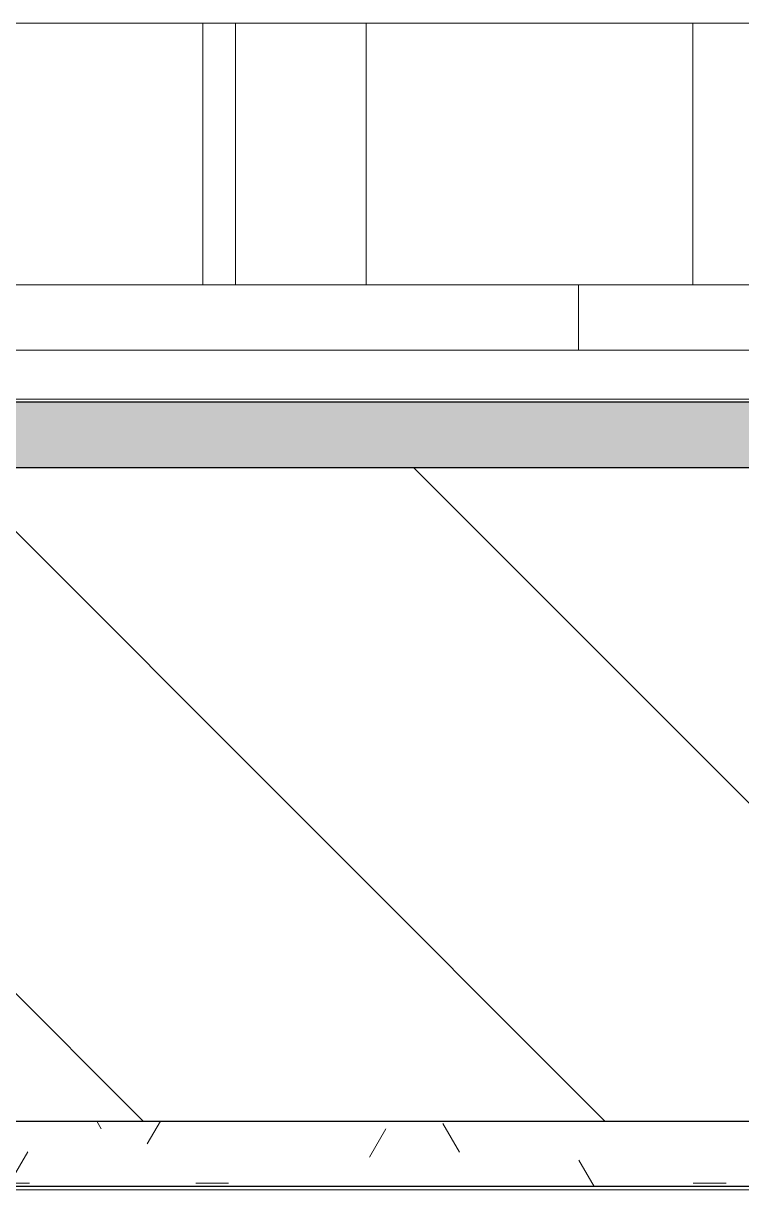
# Model space of a CAD drawing. Header units: millimetres. Extents: x 855 to 103073, y -1987 to 27400.
# Drawn here: x 33869.9 to 34089.9, y 7679 to 8036 of the extents above; entities that cross this region are included whole.
import ezdxf

# ---------------------------------------------------------------- set-up
doc = ezdxf.new("R2010")
doc.units = ezdxf.units.MM
doc.linetypes.add('Осевая', pattern=[3175, 635, -476.25, 1587.5, -476.25])
for name, color, linetype, lineweight, true_color in [('A-WALL-4', 7, 'Continuous', 25, 0x3c3c3c), ('A-WALL-FNSH-2', 7, 'Continuous', 13, 0x3c3c3c), ('I-FURN-13', 7, 'Continuous', 9, 0xf0f0f0)]:
    doc.layers.add(name, color=color, linetype=linetype, lineweight=lineweight, true_color=true_color)
doc.layers.add('I-WALL', color=7, linetype='Continuous', lineweight=9)
doc.layers.add('Оси-2', color=7, linetype='Осевая', lineweight=9)
pattern_1 = [(0, (22797.38, 0), (121.92, 30.48), [10.058, -81.382, 10.058, -81.382, -487.68]), (0, (22797.38, 0), (121.92, 30.48), [-182.88, 10.058, -172.822, 10.058, -81.382, -213.36]), (0, (22797.38, 0), (121.92, 30.48), [-457.2, 10.058, -50.902, 10.058, -142.342]), (120, (22843.1, 15.24), (-87.356454, 90.34582), [10.058, -81.382, 10.058, -81.382, -487.68]), (120, (22843.1, 15.24), (-87.356454, 90.34582), [-182.88, 10.058, -172.822, 10.058, -81.382, -213.36]), (120, (22843.1, 15.24), (-87.356454, 90.34582), [-457.2, 10.058, -50.902, 10.058, -142.342]), (240, (22858.34, 76.2), (-34.563546, -120.82582), [10.058, -81.382, 10.058, -81.382, -487.68]), (240, (22858.34, 76.2), (-34.563546, -120.82582), [-182.88, 10.058, -172.822, 10.058, -81.382, -213.36]), (240, (22858.34, 76.2), (-34.563546, -120.82582), [-457.2, 10.058, -50.902, 10.058, -142.342])]

# ---------------------------------------------------------------- blocks, each defined once
blk = doc.blocks.new('Бизиборд лего - бизиборд 1_21б-32328682-План разверток пом_ 1_02_ Этаж 1')
at = {"layer": 'I-FURN-13'}
for p, q in [((935, 100), (675, 100)), ((675, 100), (935, 100)), ((895, 100), (885, 100)), ((885, 100), (885, 20)), ((885, 20), (885, 100)), ((885, 100), (895, 100)), ((935, 100), (895, 100)), ((895, 100), (935, 100)), ((935, 100), (895, 100)), ((895, 100), (895, 20)), ((895, 20), (895, 100)), ((895, 100), (935, 100)), ((1035, 100), (935, 100)), ((935, 100), (1035, 100)), ((1245, 100), (935, 100)), ((935, 100), (1245, 100)), ((935, 20), (935, 100)), ((935, 100), (935, 20)), ((1035, 20), (1035, 100)), ((1035, 100), (1035, 20)), ((1000, 20), (500, 20)), ((830, 20), (850, 20)), ((831.34, 20), (830, 20)), ((830, 20), (849.66, 20)), ((830.34, 20), (830, 20)), ((830, 20), (830.34, 20)), ((847.07, 20), (830, 20)), ((830, 20), (831.34, 20)), ((845, 20), (830, 20)), ((830, 20), (850, 20)), ((850, 20), (830, 20)), ((830, 20), (850, 20)), ((850, 20), (830, 20)), ((830, 20), (850, 20)), ((850, 20), (830, 20)), ((830, 20), (850, 20)), ((850, 20), (830, 20)), ((830, 20), (850, 20)), ((831.34, 20), (830, 20)), ((830, 20), (850, 20)), ((850, 20), (830, 20)), ((830, 20), (850, 20)), ((850, 20), (830, 20)), ((830, 20), (850, 20)), ((850, 20), (830, 20)), ((830, 20), (840, 20)), ((850, 20), (830, 20)), ((830, 20), (837.41, 20)), ((850, 20), (830, 20)), ((830, 20), (850, 20)), ((850, 20), (830, 20)), ((830, 20), (850, 20)), ((850, 20), (830, 20)), ((830, 20), (850, 20)), ((850, 20), (830, 20)), ((830, 20), (835, 20)), ((850, 20), (830, 20)), ((830, 20), (832.93, 20)), ((837.41, 20), (830, 20)), ((830, 20), (850, 20)), ((850, 20), (830, 20)), ((830, 20), (830.34, 20)), ((832.93, 20), (830, 20)), ((830, 20), (850, 20)), ((850, 20), (830, 20)), ((830, 20), (850, 20)), ((850, 20), (830, 20)), ((830, 20), (850, 20)), ((837.41, 20), (830, 20)), ((830, 20), (850, 20)), ((850, 20), (830, 20)), ((830, 20), (850, 20)), ((850, 20), (830, 20)), ((830, 20), (831.34, 20)), ((831.34, 20), (830, 20)), ((850, 20), (830.34, 20)), ((830.34, 20), (850, 20)), ((830.34, 20), (837.41, 20)), ((831.34, 20), (835, 20)), ((835, 20), (831.34, 20)), ((831.34, 20), (835, 20)), ((845, 20), (831.34, 20)), ((831.34, 20), (850, 20)), ((832.93, 20), (831.34, 20)), ((831.34, 20), (849.66, 20)), ((842.59, 20), (831.34, 20)), ((850, 20), (832.93, 20)), ((832.93, 20), (850, 20)), ((840, 20), (832.93, 20)), ((835, 20), (837.41, 20)), ((835.85, 20), (840, 20)), ((840, 20), (835.85, 20)), ((835.85, 20), (840, 20)), ((837.41, 20), (850, 20)), ((837.41, 20), (840, 20)), ((850, 20), (837.41, 20)), ((837.41, 20), (845, 20)), ((848.66, 20), (837.41, 20)), ((840, 20), (850, 20)), ((840, 20), (842.59, 20)), ((847.07, 20), (840, 20)), ((840.88, 20), (845, 20)), ((845, 20), (840.88, 20)), ((840.88, 20), (845, 20)), ((842.59, 20), (845, 20)), ((848.66, 20), (842.59, 20)), ((850, 20), (845, 20)), ((850, 20), (845, 20)), ((845, 20), (850, 20)), ((845, 20), (849.66, 20)), ((847.07, 20), (848.66, 20)), ((848.66, 20), (847.07, 20)), ((847.07, 20), (848.66, 20)), ((848.66, 20), (847.07, 20)), ((849.66, 20), (847.07, 20)), ((849.66, 20), (848.66, 20)), ((850, 20), (848.66, 20)), ((850, 20), (848.66, 20)), ((849.66, 20), (850, 20)), ((850, 20), (849.66, 20)), ((849.66, 20), (850, 20)), ((850, 20), (849.66, 20)), ((849.66, 20), (850, 20)), ((850, 20), (890, 20)), ((890, 20), (850, 20)), ((850, 20), (885, 20)), ((885, 20), (890, 20)), ((890, 20), (885, 20)), ((886.15, 20), (890, 20)), ((890, 20), (895, 20)), ((890.34, 20), (890, 20)), ((890, 20), (892.93, 20)), ((890.34, 20), (890, 20)), ((890, 20), (890.34, 20)), ((895, 20), (890, 20)), ((890, 20), (895, 20)), ((895, 20), (890, 20)), ((890, 20), (895, 20)), ((892.93, 20), (890, 20)), ((890, 20), (895, 20)), ((895, 20), (890, 20)), ((890, 20), (895, 20)), ((895, 20), (890, 20)), ((890, 20), (895, 20)), ((895, 20), (890, 20)), ((890, 20), (895, 20)), ((895, 20), (890, 20)), ((890, 20), (890.34, 20)), ((895, 20), (890, 20)), ((890, 20), (895, 20)), ((895, 20), (890, 20)), ((890, 20), (895, 20)), ((895, 20), (890, 20)), ((890, 20), (895, 20)), ((890.34, 20), (890, 20)), ((890, 20), (890.34, 20)), ((895, 20), (890, 20)), ((890, 20), (895, 20)), ((895, 20), (890, 20)), ((890, 20), (910, 20)), ((910, 20), (890, 20)), ((890, 20), (910, 20)), ((910, 20), (890, 20)), ((890, 20), (910, 20)), ((910, 20), (890, 20)), ((890, 20), (910, 20)), ((910, 20), (890, 20)), ((890, 20), (910, 20)), ((910, 20), (890, 20)), ((890, 20), (891.34, 20)), ((905, 20), (890, 20)), ((890, 20), (910, 20)), ((910, 20), (890, 20)), ((890, 20), (910, 20)), ((910, 20), (890, 20)), ((890, 20), (890.34, 20)), ((891.34, 20), (890, 20)), ((890, 20), (910, 20)), ((910, 20), (890, 20)), ((890, 20), (905, 20)), ((908.66, 20), (890, 20)), ((890, 20), (897.41, 20)), ((890.34, 20), (890, 20)), ((895, 20), (890.34, 20)), ((891.34, 20), (890.34, 20)), ((890.34, 20), (891.34, 20)), ((890.34, 20), (892.93, 20)), ((895, 20), (890.34, 20)), ((890.34, 20), (891.34, 20)), ((890.34, 20), (900, 20)), ((892.93, 20), (890.34, 20)), ((891.34, 20), (895, 20)), ((895, 20), (891.34, 20)), ((891.34, 20), (906.27, 20)), ((906.27, 20), (891.34, 20)), ((891.34, 20), (895, 20)), ((892.93, 20), (891.34, 20)), ((891.34, 20), (892.93, 20)), ((891.34, 20), (895, 20)), ((891.34, 20), (897.41, 20)), ((895, 20), (891.34, 20)), ((892.93, 20), (895, 20)), ((895, 20), (892.93, 20)), ((892.93, 20), (895, 20)), ((895, 20), (892.93, 20)), ((892.93, 20), (895, 20)), ((895, 20), (892.93, 20)), ((895, 20), (906.27, 20)), ((906.27, 20), (895, 20)), ((895, 20), (906.27, 20)), ((906.27, 20), (895, 20)), ((895, 20), (906.27, 20)), ((895, 20), (900, 20)), ((910, 20), (895, 20)), ((895, 20), (897.41, 20)), ((905, 20), (895, 20)), ((895, 20), (897.41, 20)), ((902.59, 20), (895, 20)), ((895, 20), (910, 20)), ((910, 20), (895, 20)), ((895, 20), (910, 20)), ((910, 20), (895, 20)), ((895, 20), (910, 20)), ((910, 20), (895, 20)), ((895, 20), (910, 20)), ((910, 20), (895, 20)), ((895, 20), (910, 20)), ((910, 20), (895, 20)), ((895, 20), (910, 20)), ((910, 20), (895, 20)), ((895, 20), (910, 20)), ((910, 20), (895, 20)), ((895, 20), (909.66, 20)), ((910, 20), (895, 20)), ((895, 20), (910, 20)), ((910, 20), (895, 20)), ((895, 20), (910, 20)), ((910, 20), (895, 20)), ((895, 20), (905, 20)), ((900, 20), (895, 20)), ((895, 20), (910, 20)), ((910, 20), (895, 20)), ((902.59, 20), (895, 20)), ((907.07, 20), (895, 20)), ((897.41, 20), (902.59, 20)), ((897.41, 20), (900, 20)), ((897.41, 20), (902.59, 20)), ((897.41, 20), (900, 20)), ((900, 20), (907.07, 20)), ((900, 20), (902.59, 20)), ((910, 20), (900, 20)), ((900, 20), (909.66, 20)), ((900, 20), (902.59, 20)), ((902.59, 20), (905, 20)), ((902.59, 20), (905, 20)), ((905, 20), (902.59, 20)), ((902.59, 20), (908.66, 20)), ((910, 20), (902.59, 20)), ((902.59, 20), (905, 20)), ((905, 20), (910, 20)), ((908.66, 20), (905, 20)), ((905, 20), (910, 20)), ((907.07, 20), (905, 20)), ((905, 20), (910, 20)), ((908.66, 20), (905, 20)), ((905, 20), (910, 20)), ((905, 20), (908.66, 20)), ((907.07, 20), (908.66, 20)), ((908.66, 20), (907.07, 20)), ((907.07, 20), (908.66, 20)), ((908.66, 20), (907.07, 20)), ((907.07, 20), (908.66, 20)), ((908.66, 20), (907.07, 20)), ((907.07, 20), (908.66, 20)), ((907.07, 20), (908.66, 20)), ((908.66, 20), (907.07, 20)), ((908.66, 20), (907.07, 20)), ((908.66, 20), (909.66, 20)), ((910, 20), (908.66, 20)), ((910, 20), (908.66, 20)), ((908.66, 20), (909.66, 20)), ((910, 20), (908.66, 20)), ((910, 20), (908.66, 20)), ((908.66, 20), (909.66, 20)), ((910, 20), (908.66, 20)), ((909.66, 20), (910, 20)), ((909.66, 20), (910, 20)), ((909.66, 20), (910, 20)), ((909.66, 20), (910, 20)), ((909.66, 20), (910, 20)), ((910, 20), (935, 20)), ((935, 20), (910, 20)), ((910, 20), (935, 20)), ((935, 20), (910, 20)), ((910, 20), (935, 20)), ((935, 20), (910, 20)), ((910, 20), (935, 20)), ((935, 20), (950, 20)), ((950, 20), (935, 20)), ((935, 20), (950, 20)), ((950, 20), (935, 20)), ((935, 20), (950, 20)), ((950, 20), (950.34, 20)), ((957.41, 20), (950, 20)), ((950, 20), (950.34, 20)), ((952.93, 20), (950, 20)), ((950, 20), (970, 20)), ((970, 20), (950, 20)), ((950, 20), (955, 20)), ((970, 20), (950, 20)), ((950, 20), (970, 20)), ((970, 20), (950, 20)), ((950, 20), (970, 20)), ((970, 20), (950, 20)), ((950, 20), (970, 20)), ((970, 20), (950, 20)), ((950, 20), (970, 20)), ((970, 20), (950, 20)), ((950, 20), (970, 20)), ((970, 20), (950, 20)), ((950, 20), (970, 20)), ((952.93, 20), (950, 20)), ((950, 20), (970, 20)), ((970, 20), (950, 20)), ((950, 20), (970, 20)), ((970, 20), (950, 20)), ((950, 20), (955, 20)), ((970, 20), (950, 20)), ((950, 20), (955, 20)), ((970, 20), (950, 20)), ((950, 20), (970, 20)), ((968.66, 20), (950, 20)), ((950, 20), (970, 20)), ((970, 20), (950, 20)), ((950, 20), (970, 20)), ((970, 20), (950, 20)), ((950, 20), (970, 20)), ((970, 20), (950, 20)), ((950, 20), (970, 20)), ((970, 20), (950, 20)), ((950, 20), (970, 20)), ((957.41, 20), (950, 20)), ((950, 20), (970, 20)), ((970, 20), (950, 20)), ((950, 20), (970, 20)), ((970, 20), (950, 20)), ((950, 20), (970, 20)), ((970, 20), (950, 20)), ((950, 20), (952.93, 20)), ((951.34, 20), (950, 20)), ((950, 20), (970, 20)), ((970, 20), (950, 20)), ((950, 20), (955, 20)), ((970, 20), (950, 20)), ((950, 20), (955, 20)), ((950.34, 20), (950, 20)), ((950.34, 20), (970, 20)), ((950.34, 20), (951.34, 20)), ((965, 20), (950.34, 20)), ((951.34, 20), (952.93, 20)), ((952.93, 20), (951.34, 20)), ((951.53, 20), (956.56, 20)), ((956.56, 20), (951.53, 20)), ((951.53, 20), (956.56, 20)), ((956.56, 20), (951.53, 20)), ((951.53, 20), (956.56, 20)), ((952.93, 20), (970, 20)), ((955, 20), (952.93, 20)), ((967.07, 20), (952.93, 20)), ((952.93, 20), (960, 20)), ((955, 20), (952.93, 20)), ((957.41, 20), (955, 20)), ((955, 20), (970, 20)), ((955, 20), (960, 20)), ((955, 20), (970, 20)), ((957.41, 20), (955, 20)), ((955, 20), (960, 20)), ((955, 20), (957.41, 20)), ((957.41, 20), (961.59, 20)), ((961.59, 20), (957.41, 20)), ((957.41, 20), (961.59, 20)), ((961.59, 20), (957.41, 20)), ((957.41, 20), (961.59, 20)), ((969.66, 20), (957.41, 20)), ((965, 20), (957.41, 20)), ((965, 20), (957.41, 20)), ((960, 20), (957.41, 20)), ((957.41, 20), (960, 20)), ((960, 20), (970, 20)), ((960, 20), (965, 20)), ((965, 20), (960, 20)), ((960, 20), (962.59, 20)), ((960, 20), (965, 20)), ((962.59, 20), (966.62, 20)), ((966.62, 20), (962.59, 20)), ((962.59, 20), (966.62, 20)), ((966.62, 20), (962.59, 20)), ((962.59, 20), (966.62, 20)), ((962.59, 20), (965, 20)), ((967.07, 20), (965, 20)), ((968.66, 20), (965, 20)), ((965, 20), (967.07, 20)), ((967.07, 20), (965, 20)), ((965, 20), (970, 20)), ((965, 20), (967.07, 20)), ((969.66, 20), (965, 20)), ((967.07, 20), (968.66, 20)), ((968.66, 20), (967.07, 20)), ((967.07, 20), (968.66, 20)), ((968.66, 20), (967.07, 20)), ((967.07, 20), (968.66, 20)), ((970, 20), (967.07, 20)), ((970, 20), (967.07, 20)), ((967.07, 20), (969.66, 20)), ((969.66, 20), (967.07, 20)), ((967.07, 20), (968.66, 20)), ((970, 20), (968.66, 20)), ((970, 20), (968.66, 20)), ((968.66, 20), (969.66, 20)), ((970, 20), (969.66, 20)), ((969.66, 20), (970, 20)), ((970, 20), (969.66, 20)), ((969.66, 20), (970, 20)), ((970, 20), (969.66, 20)), ((970, 20), (1030, 20)), ((1030, 20), (970, 20)), ((970, 20), (1030, 20)), ((1030, 20), (970, 20)), ((970, 20), (1000, 20)), ((1500, 20), (1000, 20)), ((1000, 20), (1000, 0)), ((1000, 0), (1000, 20)), ((1000, 20), (1030, 20)), ((1000, 0), (1000, 20)), ((1000, 20), (1000, 0)), ((1030, 20), (1035, 20)), ((1035, 20), (1030, 20)), ((1030, 20), (1035, 20)), ((1035, 20), (1030, 20)), ((1030, 20), (1035, 20)), ((1035, 20), (1030, 20)), ((1030, 20), (1035, 20)), ((1035, 20), (1030, 20)), ((1030, 20), (1030.34, 20)), ((1030.34, 20), (1030, 20)), ((1030, 20), (1035, 20)), ((1035, 20), (1030, 20)), ((1030, 20), (1047.07, 20)), ((1047.07, 20), (1030, 20)), ((1030, 20), (1047.07, 20)), ((1047.07, 20), (1030, 20)), ((1030, 20), (1047.07, 20)), ((1040, 20), (1030, 20)), ((1030, 20), (1047.07, 20)), ((1030.34, 20), (1030, 20)), ((1030, 20), (1047.07, 20)), ((1047.07, 20), (1030, 20)), ((1030, 20), (1042.59, 20)), ((1047.07, 20), (1030, 20)), ((1030, 20), (1047.07, 20)), ((1047.07, 20), (1030, 20)), ((1030, 20), (1047.07, 20)), ((1047.07, 20), (1030, 20)), ((1030, 20), (1047.07, 20)), ((1047.07, 20), (1030, 20)), ((1030, 20), (1047.07, 20)), ((1047.07, 20), (1030, 20)), ((1030, 20), (1031.34, 20)), ((1047.07, 20), (1030, 20)), ((1030, 20), (1047.07, 20)), ((1047.07, 20), (1030, 20)), ((1030, 20), (1047.07, 20)), ((1047.07, 20), (1030, 20)), ((1030, 20), (1047.07, 20)), ((1047.07, 20), (1030, 20)), ((1030, 20), (1047.07, 20)), ((1047.07, 20), (1030, 20)), ((1030, 20), (1047.07, 20)), ((1047.07, 20), (1030, 20)), ((1030, 20), (1047.07, 20)), ((1047.07, 20), (1030, 20)), ((1030, 20), (1047.07, 20)), ((1047.07, 20), (1030, 20)), ((1030, 20), (1047.07, 20)), ((1047.07, 20), (1030, 20)), ((1030, 20), (1035, 20)), ((1032.93, 20), (1030, 20)), ((1030, 20), (1037.41, 20)), ((1030.34, 20), (1030, 20)), ((1030.34, 20), (1031.34, 20)), ((1031.34, 20), (1030.34, 20)), ((1031.34, 20), (1030.34, 20)), ((1045, 20), (1030.34, 20)), ((1031.34, 20), (1032.93, 20)), ((1032.93, 20), (1031.34, 20)), ((1032.93, 20), (1031.34, 20)), ((1031.34, 20), (1047.07, 20)), ((1032.93, 20), (1035, 20)), ((1035, 20), (1032.93, 20)), ((1032.93, 20), (1037.04, 20)), ((1037.04, 20), (1032.93, 20)), ((1032.93, 20), (1035, 20)), ((1032.93, 20), (1035, 20)), ((1035, 20), (1032.93, 20)), ((1035, 20), (1032.93, 20)), ((1040, 20), (1032.93, 20)), ((1035, 20), (1037.04, 20)), ((1035, 20), (1040, 20)), ((1040, 20), (1035, 20)), ((1035, 20), (1047.07, 20)), ((1047.07, 20), (1035, 20)), ((1035, 20), (1045, 20)), ((1047.07, 20), (1035, 20)), ((1035, 20), (1047.07, 20)), ((1040, 20), (1035, 20)), ((1035, 20), (1047.07, 20)), ((1047.07, 20), (1035, 20)), ((1035, 20), (1047.07, 20)), ((1040, 20), (1035, 20)), ((1037.41, 20), (1035, 20)), ((1035, 20), (1037.41, 20)), ((1037.41, 20), (1042.07, 20)), ((1042.07, 20), (1037.41, 20)), ((1037.41, 20), (1042.07, 20)), ((1040, 20), (1037.41, 20)), ((1037.41, 20), (1040, 20)), ((1037.41, 20), (1048.66, 20)), ((1040, 20), (1047.07, 20)), ((1047.07, 20), (1040, 20)), ((1042.59, 20), (1040, 20)), ((1045, 20), (1040, 20)), ((1047.07, 20), (1040, 20)), ((1045, 20), (1040, 20)), ((1040, 20), (1047.07, 20)), ((1045, 20), (1040, 20)), ((1042.59, 20), (1047.07, 20)), ((1047.07, 20), (1042.59, 20)), ((1042.59, 20), (1047.07, 20)), ((1045, 20), (1042.59, 20)), ((1042.59, 20), (1047.07, 20)), ((1045, 20), (1047.07, 20)), ((1047.07, 20), (1045, 20)), ((1047.07, 20), (1045, 20)), ((1047.07, 20), (1045, 20)), ((1047.07, 20), (1045, 20)), ((1050, 20), (1045, 20)), ((1047.07, 20), (1047.1, 20)), ((1047.1, 20), (1047.07, 20)), ((1047.07, 20), (1047.1, 20)), ((1047.1, 20), (1047.07, 20)), ((1047.07, 20), (1047.1, 20)), ((1047.1, 20), (1047.07, 20)), ((1047.07, 20), (1047.1, 20)), ((1047.1, 20), (1047.07, 20)), ((1047.07, 20), (1047.1, 20)), ((1047.1, 20), (1047.07, 20)), ((1047.07, 20), (1047.1, 20)), ((1047.1, 20), (1047.07, 20)), ((1047.07, 20), (1047.1, 20)), ((1047.1, 20), (1047.07, 20)), ((1047.07, 20), (1047.1, 20)), ((1047.1, 20), (1047.07, 20)), ((1047.07, 20), (1047.1, 20)), ((1047.1, 20), (1047.07, 20)), ((1047.07, 20), (1047.1, 20)), ((1047.1, 20), (1047.07, 20)), ((1047.07, 20), (1047.1, 20)), ((1047.1, 20), (1047.07, 20)), ((1047.07, 20), (1047.1, 20)), ((1047.1, 20), (1047.07, 20)), ((1047.07, 20), (1047.1, 20)), ((1047.1, 20), (1047.07, 20)), ((1047.07, 20), (1047.1, 20)), ((1047.1, 20), (1047.07, 20)), ((1047.07, 20), (1047.1, 20)), ((1047.1, 20), (1047.07, 20)), ((1047.07, 20), (1047.1, 20)), ((1047.1, 20), (1047.07, 20)), ((1047.07, 20), (1047.1, 20)), ((1047.1, 20), (1047.07, 20)), ((1047.07, 20), (1047.1, 20)), ((1047.1, 20), (1047.07, 20)), ((1047.07, 20), (1047.1, 20)), ((1047.1, 20), (1047.07, 20)), ((1047.07, 20), (1047.1, 20)), ((1047.1, 20), (1047.07, 20)), ((1047.07, 20), (1047.1, 20)), ((1047.1, 20), (1047.07, 20)), ((1047.07, 20), (1047.1, 20)), ((1047.1, 20), (1047.07, 20)), ((1047.07, 20), (1047.1, 20)), ((1047.1, 20), (1047.07, 20)), ((1047.07, 20), (1047.1, 20)), ((1047.1, 20), (1047.07, 20)), ((1047.07, 20), (1047.1, 20)), ((1047.1, 20), (1047.07, 20)), ((1047.07, 20), (1047.1, 20)), ((1047.1, 20), (1047.07, 20)), ((1047.1, 20), (1048.66, 20)), ((1048.66, 20), (1047.1, 20)), ((1047.1, 20), (1048.66, 20)), ((1047.1, 20), (1050, 20)), ((1050, 20), (1047.1, 20)), ((1047.1, 20), (1050, 20)), ((1049.66, 20), (1047.1, 20)), ((1047.1, 20), (1049.66, 20)), ((1050, 20), (1047.1, 20)), ((1047.1, 20), (1050, 20)), ((1050, 20), (1047.1, 20)), ((1047.1, 20), (1050, 20)), ((1050, 20), (1047.1, 20)), ((1047.1, 20), (1050, 20)), ((1050, 20), (1047.1, 20)), ((1047.1, 20), (1049.66, 20)), ((1050, 20), (1047.1, 20)), ((1047.1, 20), (1050, 20)), ((1050, 20), (1047.1, 20)), ((1047.1, 20), (1050, 20)), ((1050, 20), (1047.1, 20)), ((1047.1, 20), (1048.66, 20)), ((1050, 20), (1047.1, 20)), ((1047.1, 20), (1050, 20)), ((1050, 20), (1047.1, 20)), ((1047.1, 20), (1050, 20)), ((1050, 20), (1047.1, 20)), ((1047.1, 20), (1050, 20)), ((1049.66, 20), (1047.1, 20)), ((1047.1, 20), (1050, 20)), ((1050, 20), (1047.1, 20)), ((1047.1, 20), (1050, 20)), ((1050, 20), (1047.1, 20)), ((1047.1, 20), (1050, 20)), ((1050, 20), (1047.1, 20)), ((1047.1, 20), (1050, 20)), ((1050, 20), (1047.1, 20)), ((1047.1, 20), (1050, 20)), ((1050, 20), (1047.1, 20)), ((1047.1, 20), (1050, 20)), ((1050, 20), (1047.1, 20)), ((1047.1, 20), (1050, 20)), ((1050, 20), (1047.1, 20)), ((1047.1, 20), (1050, 20)), ((1050, 20), (1047.1, 20)), ((1047.1, 20), (1050, 20)), ((1050, 20), (1047.1, 20)), ((1047.1, 20), (1050, 20)), ((1050, 20), (1047.1, 20)), ((1047.1, 20), (1050, 20)), ((1050, 20), (1047.1, 20)), ((1047.1, 20), (1050, 20)), ((1050, 20), (1047.1, 20)), ((1047.1, 20), (1050, 20)), ((1048.66, 20), (1047.1, 20)), ((1048.66, 20), (1050, 20)), ((1050, 20), (1048.66, 20)), ((1048.66, 20), (1050, 20)), ((1050, 20), (1049.66, 20)), ((1049.66, 20), (1050, 20)), ((1049.66, 20), (1050, 20)), ((1050, 20), (1049.66, 20)), ((1050, 20), (1090, 20)), ((1090, 20), (1050, 20)), ((500, 0), (1000, 0)), ((830.34, 0), (830, 0)), ((830, 0), (847.07, 0)), ((831.34, 0), (830, 0)), ((830, 0), (845, 0)), ((830.34, 0), (830, 0)), ((830, 0), (830.34, 0)), ((850, 0), (830, 0)), ((830, 0), (850, 0)), ((850, 0), (830, 0)), ((830, 0), (850, 0)), ((850, 0), (830, 0)), ((830, 0), (850, 0)), ((850, 0), (830, 0)), ((830, 0), (850, 0)), ((850, 0), (830, 0)), ((830, 0), (837.41, 0)), ((845, 0), (830, 0)), ((830, 0), (850, 0)), ((850, 0), (830, 0)), ((830, 0), (850, 0)), ((850, 0), (830, 0)), ((830, 0), (850, 0)), ((850, 0), (830, 0)), ((830, 0), (850, 0)), ((850, 0), (830, 0)), ((830, 0), (850, 0)), ((840, 0), (830, 0)), ((830, 0), (850, 0)), ((850, 0), (830, 0)), ((830, 0), (850, 0)), ((850, 0), (830, 0)), ((830, 0), (850, 0)), ((850, 0), (830, 0)), ((830, 0), (850, 0)), ((849.66, 0), (830, 0)), ((830, 0), (832.93, 0)), ((831.34, 0), (830, 0)), ((830, 0), (850, 0)), ((832.93, 0), (830, 0)), ((830, 0), (847.07, 0)), ((850, 0), (830, 0)), ((830, 0), (850, 0)), ((850, 0), (830, 0)), ((830, 0), (850, 0)), ((850, 0), (830, 0)), ((830, 0), (850, 0)), ((850, 0), (830, 0)), ((830, 0), (850, 0)), ((830.34, 0), (830, 0)), ((830, 0), (830.34, 0)), ((850, 0), (830, 0)), ((830, 0), (850, 0)), ((850, 0), (830, 0)), ((830, 0), (850, 0)), ((831.34, 0), (830.34, 0)), ((831.34, 0), (830.34, 0)), ((830.34, 0), (831.34, 0)), ((831.34, 0), (830.34, 0)), ((830.34, 0), (831.34, 0)), ((835, 0), (831.34, 0)), ((831.34, 0), (835, 0)), ((835, 0), (831.34, 0)), ((842.59, 0), (831.34, 0)), ((849.66, 0), (831.34, 0)), ((832.93, 0), (831.34, 0)), ((831.34, 0), (832.93, 0)), ((850, 0), (831.34, 0)), ((832.93, 0), (831.34, 0)), ((831.34, 0), (832.93, 0)), ((835, 0), (832.93, 0)), ((832.93, 0), (835, 0)), ((832.93, 0), (850, 0)), ((848.66, 0), (832.93, 0)), ((835, 0), (832.93, 0)), ((832.93, 0), (850, 0)), ((837.41, 0), (835, 0)), ((835, 0), (837.41, 0)), ((842.59, 0), (835, 0)), ((840, 0), (835.85, 0)), ((835.85, 0), (840, 0)), ((840, 0), (835.85, 0)), ((840, 0), (837.41, 0)), ((837.41, 0), (842.59, 0)), ((837.41, 0), (850, 0)), ((842.59, 0), (840, 0)), ((850, 0), (840, 0)), ((845, 0), (840.88, 0)), ((840.88, 0), (845, 0)), ((845, 0), (840.88, 0)), ((845, 0), (842.59, 0)), ((850, 0), (842.59, 0)), ((842.59, 0), (845, 0)), ((845, 0), (842.59, 0)), ((848.66, 0), (845, 0)), ((845, 0), (848.66, 0)), ((845, 0), (847.07, 0)), ((847.07, 0), (845, 0)), ((848.66, 0), (845, 0)), ((848.66, 0), (847.07, 0)), ((847.07, 0), (848.66, 0)), ((848.66, 0), (847.07, 0)), ((847.07, 0), (848.66, 0)), ((847.07, 0), (848.66, 0)), ((850, 0), (847.07, 0)), ((847.07, 0), (850, 0)), ((849.66, 0), (848.66, 0)), ((848.66, 0), (850, 0)), ((848.66, 0), (850, 0)), ((848.66, 0), (849.66, 0)), ((850, 0), (848.66, 0)), ((849.66, 0), (848.66, 0)), ((850, 0), (849.66, 0)), ((850, 0), (849.66, 0)), ((849.66, 0), (850, 0)), ((850, 0), (849.66, 0)), ((850, 0), (849.66, 0)), ((890, 0), (850, 0)), ((850, 0), (890, 0)), ((890, 0), (850, 0)), ((891.34, 0), (890, 0)), ((890, 0), (908.66, 0)), ((909.66, 0), (890, 0)), ((890, 0), (902.59, 0)), ((890.34, 0), (890, 0)), ((890, 0), (890.34, 0)), ((910, 0), (890, 0)), ((890, 0), (891.34, 0)), ((910, 0), (890, 0)), ((890, 0), (910, 0)), ((910, 0), (890, 0)), ((890, 0), (910, 0)), ((910, 0), (890, 0)), ((890, 0), (910, 0)), ((910, 0), (890, 0)), ((890, 0), (897.41, 0)), ((910, 0), (890, 0)), ((890, 0), (910, 0)), ((910, 0), (890, 0)), ((890, 0), (910, 0)), ((910, 0), (890, 0)), ((890, 0), (910, 0)), ((910, 0), (890, 0)), ((890, 0), (910, 0)), ((910, 0), (890, 0)), ((890, 0), (910, 0)), ((910, 0), (890, 0)), ((890, 0), (910, 0)), ((910, 0), (890, 0)), ((890, 0), (910, 0)), ((910, 0), (890, 0)), ((890, 0), (910, 0)), ((910, 0), (890, 0)), ((890, 0), (910, 0)), ((897.41, 0), (890, 0)), ((890, 0), (890.34, 0)), ((910, 0), (890, 0)), ((890, 0), (910, 0)), ((900, 0), (890, 0)), ((890, 0), (891.34, 0)), ((910, 0), (890, 0)), ((890, 0), (910, 0)), ((910, 0), (890, 0)), ((890, 0), (910, 0)), ((910, 0), (890, 0)), ((890, 0), (897.41, 0)), ((910, 0), (890, 0)), ((890, 0), (910, 0)), ((910, 0), (890, 0)), ((890, 0), (910, 0)), ((910, 0), (890, 0)), ((890, 0), (910, 0)), ((910, 0), (890, 0)), ((890, 0), (910, 0)), ((892.93, 0), (890.34, 0)), ((890.34, 0), (891.34, 0)), ((890.34, 0), (910, 0)), ((906.27, 0), (891.34, 0)), ((891.34, 0), (906.27, 0)), ((906.27, 0), (891.34, 0)), ((908.66, 0), (891.34, 0)), ((891.34, 0), (907.07, 0)), ((891.34, 0), (892.93, 0)), ((891.34, 0), (895, 0)), ((895, 0), (892.93, 0)), ((892.93, 0), (910, 0)), ((897.41, 0), (895, 0)), ((895, 0), (908.66, 0)), ((900, 0), (897.41, 0)), ((897.41, 0), (910, 0)), ((910, 0), (897.41, 0)), ((897.41, 0), (910, 0)), ((902.59, 0), (900, 0)), ((910, 0), (900, 0)), ((902.59, 0), (910, 0)), ((905, 0), (902.59, 0)), ((907.07, 0), (905, 0)), ((908.66, 0), (907.07, 0)), ((907.07, 0), (908.66, 0)), ((908.66, 0), (907.07, 0)), ((908.66, 0), (907.07, 0)), ((907.07, 0), (910, 0)), ((910, 0), (908.66, 0)), ((908.66, 0), (910, 0)), ((909.66, 0), (908.66, 0)), ((908.66, 0), (909.66, 0)), ((910, 0), (909.66, 0)), ((910, 0), (909.66, 0)), ((909.66, 0), (910, 0)), ((950, 0), (910, 0)), ((910, 0), (950, 0)), ((950, 0), (910, 0)), ((951.34, 0), (950, 0)), ((950, 0), (955, 0)), ((960, 0), (950, 0)), ((950, 0), (952.93, 0)), ((957.41, 0), (950, 0)), ((950, 0), (950.34, 0)), ((970, 0), (950, 0)), ((950, 0), (970, 0)), ((970, 0), (950, 0)), ((950, 0), (970, 0)), ((970, 0), (950, 0)), ((950, 0), (970, 0)), ((970, 0), (950, 0)), ((950, 0), (970, 0)), ((952.93, 0), (950, 0)), ((950, 0), (952.93, 0)), ((970, 0), (950, 0)), ((950, 0), (951.34, 0)), ((970, 0), (950, 0)), ((950, 0), (970, 0)), ((970, 0), (950, 0)), ((950, 0), (970, 0)), ((970, 0), (950, 0)), ((950, 0), (970, 0)), ((970, 0), (950, 0)), ((950, 0), (970, 0)), ((970, 0), (950, 0)), ((950, 0), (970, 0)), ((970, 0), (950, 0)), ((950, 0), (970, 0)), ((970, 0), (950, 0)), ((950, 0), (970, 0)), ((970, 0), (950, 0)), ((950, 0), (970, 0)), ((970, 0), (950, 0)), ((950, 0), (970, 0)), ((970, 0), (950, 0)), ((950, 0), (970, 0)), ((965, 0), (950, 0)), ((950, 0), (955, 0)), ((970, 0), (950, 0)), ((950, 0), (970, 0)), ((970, 0), (950, 0)), ((950, 0), (970, 0)), ((968.66, 0), (950, 0)), ((950, 0), (968.66, 0)), ((970, 0), (950, 0)), ((950, 0), (970, 0)), ((970, 0), (950, 0)), ((950, 0), (970, 0)), ((970, 0), (950, 0)), ((950, 0), (970, 0)), ((970, 0), (950, 0)), ((950, 0), (970, 0)), ((950.34, 0), (955, 0)), ((960, 0), (951.34, 0)), ((951.34, 0), (952.93, 0)), ((956.56, 0), (951.53, 0)), ((951.53, 0), (956.56, 0)), ((956.56, 0), (951.53, 0)), ((952.93, 0), (962.59, 0)), ((970, 0), (952.93, 0)), ((952.93, 0), (970, 0)), ((952.93, 0), (955, 0)), ((955, 0), (962.59, 0)), ((955, 0), (970, 0)), ((955, 0), (957.41, 0)), ((955, 0), (970, 0)), ((961.59, 0), (957.41, 0)), ((957.41, 0), (961.59, 0)), ((961.59, 0), (957.41, 0)), ((962.59, 0), (957.41, 0)), ((957.41, 0), (960, 0)), ((967.07, 0), (960, 0)), ((962.59, 0), (960, 0)), ((960, 0), (962.59, 0)), ((966.62, 0), (962.59, 0)), ((962.59, 0), (966.62, 0)), ((966.62, 0), (962.59, 0)), ((962.59, 0), (969.66, 0)), ((970, 0), (962.59, 0)), ((962.59, 0), (970, 0)), ((968.66, 0), (962.59, 0)), ((962.59, 0), (965, 0)), ((965, 0), (967.07, 0)), ((967.07, 0), (965, 0)), ((968.66, 0), (967.07, 0)), ((967.07, 0), (968.66, 0)), ((968.66, 0), (967.07, 0)), ((969.66, 0), (967.07, 0)), ((967.07, 0), (968.66, 0)), ((968.66, 0), (967.07, 0)), ((970, 0), (968.66, 0)), ((968.66, 0), (969.66, 0)), ((969.66, 0), (968.66, 0)), ((970, 0), (968.66, 0)), ((968.66, 0), (970, 0)), ((970, 0), (969.66, 0)), ((969.66, 0), (970, 0)), ((969.66, 0), (970, 0)), ((970, 0), (969.66, 0)), ((1030, 0), (970, 0)), ((970, 0), (1030, 0)), ((1000, 0), (970, 0)), ((1000, 0), (1500, 0)), ((1030, 0), (1000, 0)), ((1045, 0), (1030, 0)), ((1030, 0), (1030.34, 0)), ((1030.34, 0), (1030, 0)), ((1030, 0), (1030.34, 0)), ((1047.07, 0), (1030, 0)), ((1030, 0), (1045, 0)), ((1047.07, 0), (1030, 0)), ((1030, 0), (1031.34, 0)), ((1047.07, 0), (1030, 0)), ((1030, 0), (1047.07, 0)), ((1047.07, 0), (1030, 0)), ((1030, 0), (1047.07, 0)), ((1047.07, 0), (1030, 0)), ((1030, 0), (1047.07, 0)), ((1047.07, 0), (1030, 0)), ((1030, 0), (1047.07, 0)), ((1047.07, 0), (1030, 0)), ((1030, 0), (1047.07, 0)), ((1047.07, 0), (1030, 0)), ((1030, 0), (1047.07, 0)), ((1047.07, 0), (1030, 0)), ((1030, 0), (1047.07, 0)), ((1032.93, 0), (1030, 0)), ((1030, 0), (1031.34, 0)), ((1047.07, 0), (1030, 0)), ((1030, 0), (1047.07, 0)), ((1047.07, 0), (1030, 0)), ((1030, 0), (1047.07, 0)), ((1047.07, 0), (1030, 0)), ((1030, 0), (1047.07, 0)), ((1047.07, 0), (1030, 0)), ((1030, 0), (1047.07, 0)), ((1040, 0), (1030, 0)), ((1030, 0), (1047.07, 0)), ((1047.07, 0), (1030, 0)), ((1030, 0), (1047.07, 0)), ((1047.07, 0), (1030, 0)), ((1030, 0), (1047.07, 0)), ((1047.07, 0), (1030, 0)), ((1030, 0), (1035, 0)), ((1047.07, 0), (1030, 0)), ((1030, 0), (1047.07, 0)), ((1047.07, 0), (1030, 0)), ((1030, 0), (1047.07, 0)), ((1047.07, 0), (1030, 0)), ((1030, 0), (1047.07, 0)), ((1047.07, 0), (1030, 0)), ((1030, 0), (1047.07, 0)), ((1047.07, 0), (1030, 0)), ((1030, 0), (1047.07, 0)), ((1037.41, 0), (1030, 0)), ((1030, 0), (1032.93, 0)), ((1050, 0), (1030, 0)), ((1030, 0), (1030.34, 0)), ((1030.34, 0), (1032.93, 0)), ((1032.93, 0), (1030.34, 0)), ((1030.34, 0), (1047.07, 0)), ((1030.34, 0), (1050, 0)), ((1031.34, 0), (1047.07, 0)), ((1031.34, 0), (1032.93, 0)), ((1037.04, 0), (1032.93, 0)), ((1032.93, 0), (1037.04, 0)), ((1037.04, 0), (1032.93, 0)), ((1032.93, 0), (1035, 0)), ((1047.07, 0), (1032.93, 0)), ((1047.07, 0), (1032.93, 0)), ((1032.93, 0), (1047.07, 0)), ((1032.93, 0), (1047.07, 0)), ((1035, 0), (1037.41, 0)), ((1035, 0), (1047.07, 0)), ((1042.07, 0), (1037.41, 0)), ((1037.41, 0), (1042.07, 0)), ((1042.07, 0), (1037.41, 0)), ((1037.41, 0), (1040, 0)), ((1045, 0), (1037.41, 0)), ((1040, 0), (1042.59, 0)), ((1047.07, 0), (1040, 0)), ((1047.07, 0), (1042.59, 0)), ((1042.59, 0), (1047.07, 0)), ((1047.07, 0), (1042.59, 0)), ((1042.59, 0), (1045, 0)), ((1047.07, 0), (1045, 0)), ((1045, 0), (1047.07, 0)), ((1045, 0), (1047.07, 0)), ((1047.07, 0), (1045, 0)), ((1047.1, 0), (1047.07, 0)), ((1047.07, 0), (1047.1, 0)), ((1047.1, 0), (1047.07, 0)), ((1047.07, 0), (1047.1, 0)), ((1047.1, 0), (1047.07, 0)), ((1047.07, 0), (1047.1, 0)), ((1047.1, 0), (1047.07, 0)), ((1047.07, 0), (1047.1, 0)), ((1047.1, 0), (1047.07, 0)), ((1047.07, 0), (1047.1, 0)), ((1047.1, 0), (1047.07, 0)), ((1047.07, 0), (1047.1, 0)), ((1047.1, 0), (1047.07, 0)), ((1047.07, 0), (1047.1, 0)), ((1047.1, 0), (1047.07, 0)), ((1047.07, 0), (1047.1, 0)), ((1047.1, 0), (1047.07, 0)), ((1047.07, 0), (1047.1, 0)), ((1047.1, 0), (1047.07, 0)), ((1047.07, 0), (1047.1, 0)), ((1047.1, 0), (1047.07, 0)), ((1047.07, 0), (1047.1, 0)), ((1047.1, 0), (1047.07, 0)), ((1047.07, 0), (1047.1, 0)), ((1047.1, 0), (1047.07, 0)), ((1047.07, 0), (1047.1, 0)), ((1047.1, 0), (1047.07, 0)), ((1047.07, 0), (1047.1, 0)), ((1047.1, 0), (1047.07, 0)), ((1047.07, 0), (1047.1, 0)), ((1047.1, 0), (1047.07, 0)), ((1047.07, 0), (1047.1, 0)), ((1047.1, 0), (1047.07, 0)), ((1047.07, 0), (1047.1, 0)), ((1047.1, 0), (1047.07, 0)), ((1047.07, 0), (1047.1, 0)), ((1047.1, 0), (1047.07, 0)), ((1047.07, 0), (1047.1, 0)), ((1047.1, 0), (1047.07, 0)), ((1047.07, 0), (1047.1, 0)), ((1047.1, 0), (1047.07, 0)), ((1047.07, 0), (1047.1, 0)), ((1047.1, 0), (1047.07, 0)), ((1047.07, 0), (1047.1, 0)), ((1047.1, 0), (1047.07, 0)), ((1047.07, 0), (1047.1, 0)), ((1047.1, 0), (1047.07, 0)), ((1047.07, 0), (1047.1, 0)), ((1047.1, 0), (1047.07, 0)), ((1047.07, 0), (1047.1, 0)), ((1047.1, 0), (1047.07, 0)), ((1047.07, 0), (1047.1, 0)), ((1048.66, 0), (1047.1, 0)), ((1047.1, 0), (1048.66, 0)), ((1048.66, 0), (1047.1, 0)), ((1048.66, 0), (1047.1, 0)), ((1047.1, 0), (1050, 0)), ((1050, 0), (1047.1, 0)), ((1047.1, 0), (1050, 0)), ((1050, 0), (1047.1, 0)), ((1047.1, 0), (1050, 0)), ((1050, 0), (1047.1, 0)), ((1047.1, 0), (1049.66, 0)), ((1050, 0), (1047.1, 0)), ((1047.1, 0), (1050, 0)), ((1050, 0), (1047.1, 0)), ((1047.1, 0), (1050, 0)), ((1050, 0), (1047.1, 0)), ((1047.1, 0), (1050, 0)), ((1050, 0), (1047.1, 0)), ((1047.1, 0), (1050, 0)), ((1050, 0), (1047.1, 0)), ((1047.1, 0), (1050, 0)), ((1050, 0), (1047.1, 0)), ((1047.1, 0), (1050, 0)), ((1050, 0), (1047.1, 0)), ((1047.1, 0), (1050, 0)), ((1050, 0), (1047.1, 0)), ((1047.1, 0), (1050, 0)), ((1050, 0), (1047.1, 0)), ((1047.1, 0), (1050, 0)), ((1050, 0), (1047.1, 0)), ((1047.1, 0), (1050, 0)), ((1050, 0), (1047.1, 0)), ((1047.1, 0), (1050, 0)), ((1050, 0), (1047.1, 0)), ((1047.1, 0), (1050, 0)), ((1050, 0), (1047.1, 0)), ((1047.1, 0), (1050, 0)), ((1050, 0), (1047.1, 0)), ((1047.1, 0), (1050, 0)), ((1050, 0), (1047.1, 0)), ((1047.1, 0), (1050, 0)), ((1050, 0), (1047.1, 0)), ((1047.1, 0), (1050, 0)), ((1050, 0), (1047.1, 0)), ((1047.1, 0), (1050, 0)), ((1050, 0), (1047.1, 0)), ((1047.1, 0), (1050, 0)), ((1050, 0), (1047.1, 0)), ((1047.1, 0), (1050, 0)), ((1050, 0), (1047.1, 0)), ((1047.1, 0), (1050, 0)), ((1050, 0), (1047.1, 0)), ((1047.1, 0), (1050, 0)), ((1049.66, 0), (1047.1, 0)), ((1047.1, 0), (1050, 0)), ((1049.66, 0), (1048.66, 0)), ((1050, 0), (1049.66, 0)), ((1049.66, 0), (1050, 0)), ((1050, 0), (1049.66, 0))]:
    blk.add_line(p, q, dxfattribs=at)

msp = doc.modelspace()

# ---------------------------------------------------------------- hatches: boundary and pattern name
at = {"layer": 'I-WALL'}
h = msp.add_hatch(dxfattribs=at)
h.set_pattern_fill('FP_44', color=256, style=0, pattern_type=2)
h.set_pattern_definition(pattern_1)
h.paths.add_polyline_path([(35334.31, 7900), (35557.38, 7900), (35557.38, 7920), (30457.38, 7920), (30457.38, 7900), (34690.53, 7900)])
h = msp.add_hatch(dxfattribs=at)
h.set_pattern_fill('FP_24', color=256, style=0, pattern_type=2)
h.set_pattern_definition([(135, (22797.38, 0), (-70.7107, -70.7107), [])])
h.paths.add_polyline_path([(32115.38, 7700), (35057.38, 7700), (35057.38, 7900), (31057.38, 7900), (31057.38, 7700), (31954.43, 7700)])
h = msp.add_hatch(dxfattribs=at)
h.set_pattern_fill('FP_44', color=256, style=0, pattern_type=2)
h.set_pattern_definition(pattern_1)
h.paths.add_polyline_path([(34257.38, 7680), (34277.38, 7680), (34277.38, 7700), (31537.38, 7700), (31537.38, 7680), (34256.38, 7680)])

# ---------------------------------------------------------------- linework, layer by layer
at = {"layer": 'A-WALL-4'}
for p, q in [((35557.38, 7920), (30457.38, 7920)), ((30457.38, 7900), (35622.38, 7900)), ((31537.38, 7700), (34277.38, 7700)), ((34257.38, 7680), (31557.38, 7680))]:
    msp.add_line(p, q, dxfattribs=at)
at = {"layer": 'A-WALL-FNSH-2'}
for p, q in [((30457.38, 7921), (35622.38, 7921)), ((31558.38, 7679), (34256.38, 7679))]:
    msp.add_line(p, q, dxfattribs=at)
at = {"layer": 'Оси-2'}
msp.add_line((23664.71, 7800), (40527.38, 7800), dxfattribs=at)

# ---------------------------------------------------------------- block references
at = {"layer": 'I-FURN-13'}
msp.add_blockref('Бизиборд лего - бизиборд 1_21б-32328682-План разверток пом_ 1_02_ Этаж 1', (33039.88, 7936), dxfattribs=at)

doc.saveas('drawing.dxf')
